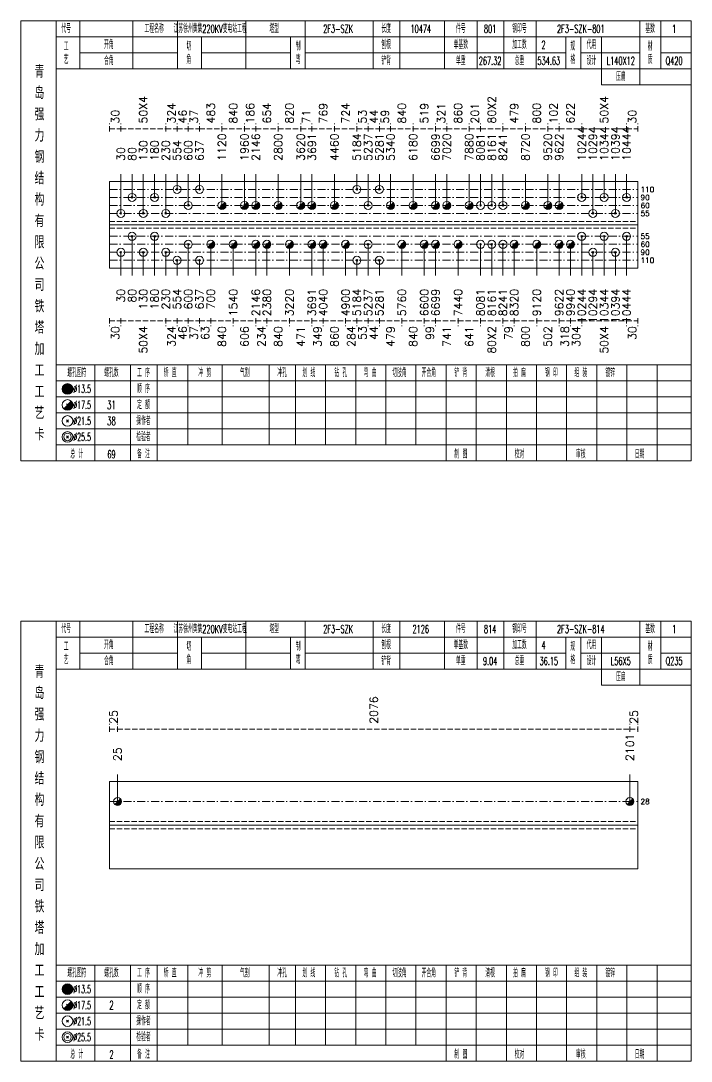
# Model space of a CAD drawing. Extents: x 0 to 4623, y -1159 to 4890.
# Drawn here: x 1868.4 to 2119.8, y 1350 to 1740 of the extents above; entities that cross this region are included whole.
import ezdxf
from ezdxf.enums import TextEntityAlignment as Align

# ---------------------------------------------------------------- set-up
doc = ezdxf.new("R2010")
doc.units = 0
doc.header["$MEASUREMENT"] = 0
doc.linetypes.add('一点画线', pattern=[5.2, 3, -1, 0.2, -1])
doc.linetypes.add('虚线', pattern=[2.75, 2, -0.75])
doc.layers.get('0').update_dxf_attribs({"linetype": 'CONTINUOUS', "lineweight": 25})
for name, color, linetype, lineweight in [('1', 7, 'CONTINUOUS', 25), ('4', 7, 'CONTINUOUS', 25), ('5', 7, 'CONTINUOUS', 25)]:
    doc.layers.add(name, color=color, linetype=linetype, lineweight=lineweight)
doc.styles.get("Standard").update_dxf_attribs({"font": 'simplex.shx', "width": 0.7, "height": 3, "bigfont": 'gbhzfs.shx'})

# ---------------------------------------------------------------- blocks, each defined once
blk = doc.blocks.new('孔17.5')
at = {"layer": '5', "color": 7, "linetype": 'Continuous', "lineweight": 13}
for p, q in [((-0.707, -0.707), (0.707, 0.707)), ((-0.2, 0.2), (0.2, -0.2))]:
    blk.add_line(p, q, dxfattribs=at)
blk.add_circle((0, 0), 1, dxfattribs=at)
for radius in [0.9, 0.8, 0.7, 0.6, 0.5, 0.4, 0.3, 0.2, 0.1]:
    blk.add_arc((0, 0), radius, 225, 45, dxfattribs=at)
blk = doc.blocks.new('孔21.5')
at = {"layer": '5', "color": 7, "linetype": 'Continuous', "lineweight": 13}
for p, q in [((-0.2, -0.2), (0.2, 0.2)), ((-0.2, 0.2), (0.2, -0.2))]:
    blk.add_line(p, q, dxfattribs=at)
blk.add_circle((0, 0), 1, dxfattribs=at)

msp = doc.modelspace()

# ---------------------------------------------------------------- linework, layer by layer
at = {"color": 8, "linetype": '虚线', "lineweight": 9}
for p, q in [((1901.7, 1698.5), (1901.7, 1701.5)), ((1905.915, 1698.5), (1905.915, 1701.5)), ((1905.915, 1698.5), (1905.915, 1701.5)), ((1922.774, 1698.5), (1922.774, 1701.5)), ((1922.774, 1698.5), (1922.774, 1701.5)), ((1926.989, 1698.5), (1926.989, 1701.5)), ((1926.989, 1698.5), (1926.989, 1701.5)), ((1931.204, 1698.5), (1931.204, 1701.5)), ((1931.204, 1698.5), (1931.204, 1701.5)), ((1935.419, 1698.5), (1935.419, 1701.5)), ((1935.419, 1698.5), (1935.419, 1701.5)), ((1943.849, 1698.5), (1943.849, 1701.5)), ((1943.849, 1698.5), (1943.849, 1701.5)), ((1952.279, 1698.5), (1952.279, 1701.5)), ((1952.279, 1698.5), (1952.279, 1701.5)), ((1956.494, 1698.5), (1956.494, 1701.5)), ((1956.494, 1698.5), (1956.494, 1701.5)), ((1964.923, 1698.5), (1964.923, 1701.5)), ((1964.923, 1698.5), (1964.923, 1701.5)), ((1973.353, 1698.5), (1973.353, 1701.5)), ((1973.353, 1698.5), (1973.353, 1701.5)), ((1977.568, 1698.5), (1977.568, 1701.5)), ((1977.568, 1698.5), (1977.568, 1701.5)), ((1985.998, 1698.5), (1985.998, 1701.5)), ((1985.998, 1698.5), (1985.998, 1701.5)), ((1994.428, 1698.5), (1994.428, 1701.5)), ((1994.428, 1698.5), (1994.428, 1701.5)), ((1998.643, 1698.5), (1998.643, 1701.5)), ((1998.643, 1698.5), (1998.643, 1701.5)), ((2002.857, 1698.5), (2002.857, 1701.5)), ((2002.857, 1698.5), (2002.857, 1701.5)), ((2007.072, 1698.5), (2007.072, 1701.5)), ((2007.072, 1698.5), (2007.072, 1701.5)), ((2015.502, 1698.5), (2015.502, 1701.5)), ((2015.502, 1698.5), (2015.502, 1701.5)), ((2023.932, 1698.5), (2023.932, 1701.5)), ((2023.932, 1698.5), (2023.932, 1701.5)), ((2028.147, 1698.5), (2028.147, 1701.5)), ((2028.147, 1698.5), (2028.147, 1701.5)), ((2036.577, 1698.5), (2036.577, 1701.5)), ((2036.577, 1698.5), (2036.577, 1701.5)), ((2040.791, 1698.5), (2040.791, 1701.5)), ((2040.791, 1698.5), (2040.791, 1701.5)), ((2049.221, 1698.5), (2049.221, 1701.5)), ((2049.221, 1698.5), (2049.221, 1701.5)), ((2057.651, 1698.5), (2057.651, 1701.5)), ((2057.651, 1698.5), (2057.651, 1701.5)), ((2066.081, 1698.5), (2066.081, 1701.5)), ((2066.081, 1698.5), (2066.081, 1701.5)), ((2070.296, 1698.5), (2070.296, 1701.5)), ((2070.296, 1698.5), (2070.296, 1701.5)), ((2078.726, 1698.5), (2078.726, 1701.5)), ((2078.726, 1698.5), (2078.726, 1701.5)), ((2095.585, 1698.5), (2095.585, 1701.5)), ((2095.585, 1698.5), (2095.585, 1701.5)), ((2099.8, 1698.5), (2099.8, 1701.5)), ((1901.7, 1699.5), (1905.915, 1699.5)), ((1905.915, 1699.5), (1922.774, 1699.5)), ((1922.774, 1699.5), (1926.989, 1699.5)), ((1926.989, 1699.5), (1931.204, 1699.5)), ((1931.204, 1699.5), (1935.419, 1699.5)), ((1935.419, 1699.5), (1943.849, 1699.5)), ((1943.849, 1699.5), (1952.279, 1699.5)), ((1952.279, 1699.5), (1956.494, 1699.5)), ((1956.494, 1699.5), (1964.923, 1699.5)), ((1964.923, 1699.5), (1973.353, 1699.5)), ((1973.353, 1699.5), (1977.568, 1699.5)), ((1977.568, 1699.5), (1985.998, 1699.5)), ((1985.998, 1699.5), (1994.428, 1699.5)), ((1994.428, 1699.5), (1998.643, 1699.5)), ((1998.643, 1699.5), (2002.857, 1699.5)), ((2002.857, 1699.5), (2007.072, 1699.5)), ((2007.072, 1699.5), (2015.502, 1699.5)), ((2015.502, 1699.5), (2023.932, 1699.5)), ((2023.932, 1699.5), (2028.147, 1699.5)), ((2028.147, 1699.5), (2036.577, 1699.5)), ((2036.577, 1699.5), (2040.791, 1699.5)), ((2040.791, 1699.5), (2049.221, 1699.5)), ((2049.221, 1699.5), (2057.651, 1699.5)), ((2057.651, 1699.5), (2066.081, 1699.5)), ((2066.081, 1699.5), (2070.296, 1699.5)), ((2070.296, 1699.5), (2078.726, 1699.5)), ((2078.726, 1699.5), (2095.585, 1699.5)), ((2095.585, 1699.5), (2099.8, 1699.5)), ((1901.7, 1628.5), (1901.7, 1625.5)), ((1901.7, 1627.5), (1905.915, 1627.5)), ((1905.915, 1628.5), (1905.915, 1625.5)), ((1905.915, 1628.5), (1905.915, 1625.5)), ((1905.915, 1627.5), (1922.774, 1627.5)), ((1922.774, 1628.5), (1922.774, 1625.5)), ((1922.774, 1628.5), (1922.774, 1625.5)), ((1922.774, 1627.5), (1926.989, 1627.5)), ((1926.989, 1628.5), (1926.989, 1625.5)), ((1926.989, 1628.5), (1926.989, 1625.5)), ((1926.989, 1627.5), (1931.204, 1627.5)), ((1931.204, 1628.5), (1931.204, 1625.5)), ((1931.204, 1628.5), (1931.204, 1625.5)), ((1931.204, 1627.5), (1935.419, 1627.5)), ((1935.419, 1628.5), (1935.419, 1625.5)), ((1935.419, 1628.5), (1935.419, 1625.5)), ((1935.419, 1627.5), (1939.634, 1627.5)), ((1939.634, 1628.5), (1939.634, 1625.5)), ((1939.634, 1628.5), (1939.634, 1625.5)), ((1939.634, 1627.5), (1948.064, 1627.5)), ((1948.064, 1628.5), (1948.064, 1625.5)), ((1948.064, 1628.5), (1948.064, 1625.5)), ((1948.064, 1627.5), (1956.494, 1627.5)), ((1956.494, 1628.5), (1956.494, 1625.5)), ((1956.494, 1628.5), (1956.494, 1625.5)), ((1956.494, 1627.5), (1960.709, 1627.5)), ((1960.709, 1628.5), (1960.709, 1625.5)), ((1960.709, 1628.5), (1960.709, 1625.5)), ((1960.709, 1627.5), (1969.138, 1627.5)), ((1969.138, 1628.5), (1969.138, 1625.5)), ((1969.138, 1628.5), (1969.138, 1625.5)), ((1969.138, 1627.5), (1977.568, 1627.5)), ((1977.568, 1628.5), (1977.568, 1625.5)), ((1977.568, 1628.5), (1977.568, 1625.5)), ((1977.568, 1627.5), (1981.783, 1627.5)), ((1981.783, 1628.5), (1981.783, 1625.5)), ((1981.783, 1628.5), (1981.783, 1625.5)), ((1981.783, 1627.5), (1990.213, 1627.5)), ((1990.213, 1628.5), (1990.213, 1625.5)), ((1990.213, 1628.5), (1990.213, 1625.5)), ((1990.213, 1627.5), (1994.428, 1627.5)), ((1994.428, 1628.5), (1994.428, 1625.5)), ((1994.428, 1628.5), (1994.428, 1625.5)), ((1994.428, 1627.5), (1998.643, 1627.5)), ((1998.643, 1628.5), (1998.643, 1625.5)), ((1998.643, 1628.5), (1998.643, 1625.5)), ((1998.643, 1627.5), (2002.857, 1627.5)), ((2002.857, 1628.5), (2002.857, 1625.5)), ((2002.857, 1628.5), (2002.857, 1625.5)), ((2002.857, 1627.5), (2011.287, 1627.5)), ((2011.287, 1628.5), (2011.287, 1625.5)), ((2011.287, 1628.5), (2011.287, 1625.5)), ((2011.287, 1627.5), (2019.717, 1627.5)), ((2019.717, 1628.5), (2019.717, 1625.5)), ((2019.717, 1628.5), (2019.717, 1625.5)), ((2019.717, 1627.5), (2023.932, 1627.5)), ((2023.932, 1628.5), (2023.932, 1625.5)), ((2023.932, 1628.5), (2023.932, 1625.5)), ((2023.932, 1627.5), (2032.362, 1627.5)), ((2032.362, 1628.5), (2032.362, 1625.5)), ((2032.362, 1628.5), (2032.362, 1625.5)), ((2032.362, 1627.5), (2040.791, 1627.5)), ((2040.791, 1628.5), (2040.791, 1625.5)), ((2040.791, 1628.5), (2040.791, 1625.5)), ((2040.791, 1627.5), (2049.221, 1627.5)), ((2049.221, 1628.5), (2049.221, 1625.5)), ((2049.221, 1628.5), (2049.221, 1625.5)), ((2049.221, 1627.5), (2053.436, 1627.5)), ((2053.436, 1628.5), (2053.436, 1625.5)), ((2053.436, 1628.5), (2053.436, 1625.5)), ((2053.436, 1627.5), (2061.866, 1627.5)), ((2061.866, 1628.5), (2061.866, 1625.5)), ((2061.866, 1628.5), (2061.866, 1625.5)), ((2061.866, 1627.5), (2070.296, 1627.5)), ((2070.296, 1628.5), (2070.296, 1625.5)), ((2070.296, 1628.5), (2070.296, 1625.5)), ((2070.296, 1627.5), (2074.511, 1627.5)), ((2074.511, 1628.5), (2074.511, 1625.5)), ((2074.511, 1628.5), (2074.511, 1625.5)), ((2074.511, 1627.5), (2078.726, 1627.5)), ((2078.726, 1628.5), (2078.726, 1625.5)), ((2078.726, 1628.5), (2078.726, 1625.5)), ((2078.726, 1627.5), (2095.585, 1627.5)), ((2095.585, 1628.5), (2095.585, 1625.5)), ((2095.585, 1628.5), (2095.585, 1625.5)), ((2095.585, 1627.5), (2099.8, 1627.5)), ((2099.8, 1628.5), (2099.8, 1625.5)), ((1901.7, 1473.5), (1901.7, 1476.5)), ((1901.7, 1474.5), (1904.7, 1474.5)), ((1904.7, 1473.5), (1904.7, 1476.5)), ((1904.7, 1473.5), (1904.7, 1476.5)), ((1904.7, 1474.5), (2096.8, 1474.5)), ((2096.8, 1473.5), (2096.8, 1476.5)), ((2096.8, 1473.5), (2096.8, 1476.5)), ((2096.8, 1474.5), (2099.8, 1474.5)), ((2099.8, 1473.5), (2099.8, 1476.5))]:
    msp.add_line(p, q, dxfattribs=at)
at = {"color": 7, "linetype": 'Continuous', "lineweight": 13}
for p, q in [((1905.915, 1667.786), (1905.915, 1682.5)), ((1910.13, 1673.786), (1910.13, 1682.5)), ((1914.345, 1667.786), (1914.345, 1682.5)), ((1918.56, 1673.786), (1918.56, 1682.5)), ((1922.774, 1667.786), (1922.774, 1682.5)), ((1926.989, 1676.786), (1926.989, 1682.5)), ((1931.204, 1670.786), (1931.204, 1682.5)), ((1935.419, 1676.786), (1935.419, 1682.5)), ((1943.849, 1670.786), (1943.849, 1682.5)), ((1952.279, 1670.786), (1952.279, 1682.5)), ((1956.494, 1670.786), (1956.494, 1682.5)), ((1964.923, 1670.786), (1964.923, 1682.5)), ((1973.353, 1670.786), (1973.353, 1682.5)), ((1977.568, 1670.786), (1977.568, 1682.5)), ((1985.998, 1670.786), (1985.998, 1682.5)), ((1994.428, 1676.786), (1994.428, 1682.5)), ((1998.643, 1670.786), (1998.643, 1682.5)), ((2002.857, 1676.786), (2002.857, 1682.5)), ((2007.072, 1670.786), (2007.072, 1682.5)), ((2015.502, 1670.786), (2015.502, 1682.5)), ((2023.932, 1670.786), (2023.932, 1682.5)), ((2028.147, 1670.786), (2028.147, 1682.5)), ((2036.577, 1670.786), (2036.577, 1682.5)), ((2040.791, 1670.786), (2040.791, 1682.5)), ((2045.006, 1670.786), (2045.006, 1682.5)), ((2049.221, 1670.786), (2049.221, 1682.5)), ((2057.651, 1670.786), (2057.651, 1682.5)), ((2066.081, 1670.786), (2066.081, 1682.5)), ((2070.296, 1670.786), (2070.296, 1682.5)), ((2078.726, 1673.786), (2078.726, 1682.5)), ((2082.94, 1667.786), (2082.94, 1682.5)), ((2087.155, 1673.786), (2087.155, 1682.5)), ((2091.37, 1667.786), (2091.37, 1682.5)), ((2095.585, 1673.786), (2095.585, 1682.5)), ((1910.13, 1659.214), (1910.13, 1644.5)), ((1918.56, 1659.214), (1918.56, 1644.5)), ((2078.726, 1659.214), (2078.726, 1644.5)), ((2087.155, 1659.214), (2087.155, 1644.5)), ((2095.585, 1659.214), (2095.585, 1644.5)), ((1931.204, 1656.214), (1931.204, 1644.5)), ((1939.634, 1656.214), (1939.634, 1644.5)), ((1948.064, 1656.214), (1948.064, 1644.5)), ((1956.494, 1656.214), (1956.494, 1644.5)), ((1960.709, 1656.214), (1960.709, 1644.5)), ((1969.138, 1656.214), (1969.138, 1644.5)), ((1977.568, 1656.214), (1977.568, 1644.5)), ((1981.783, 1656.214), (1981.783, 1644.5)), ((1990.213, 1656.214), (1990.213, 1644.5)), ((1998.643, 1656.214), (1998.643, 1644.5)), ((2011.287, 1656.214), (2011.287, 1644.5)), ((2019.717, 1656.214), (2019.717, 1644.5)), ((2023.932, 1656.214), (2023.932, 1644.5)), ((2032.362, 1656.214), (2032.362, 1644.5)), ((2040.791, 1656.214), (2040.791, 1644.5)), ((2045.006, 1656.214), (2045.006, 1644.5)), ((2049.221, 1656.214), (2049.221, 1644.5)), ((2053.436, 1656.214), (2053.436, 1644.5)), ((2061.866, 1656.214), (2061.866, 1644.5)), ((2070.296, 1656.214), (2070.296, 1644.5)), ((2074.511, 1656.214), (2074.511, 1644.5)), ((1905.915, 1653.214), (1905.915, 1644.5)), ((1914.345, 1653.214), (1914.345, 1644.5)), ((1922.774, 1653.214), (1922.774, 1644.5)), ((1926.989, 1650.214), (1926.989, 1644.5)), ((1935.419, 1650.214), (1935.419, 1644.5)), ((1994.428, 1650.214), (1994.428, 1644.5)), ((2002.857, 1650.214), (2002.857, 1644.5)), ((2082.94, 1653.214), (2082.94, 1644.5)), ((2091.37, 1653.214), (2091.37, 1644.5)), ((1904.7, 1447.339), (1904.7, 1457.5)), ((2096.8, 1447.339), (2096.8, 1457.5))]:
    msp.add_line(p, q, dxfattribs=at)
at = {"color": 7, "linetype": 'Continuous', "lineweight": 18}
for p, q in [((1901.7, 1679.786), (1901.7, 1647.214)), ((1901.7, 1679.786), (2099.8, 1679.786)), ((2099.8, 1679.786), (2099.8, 1647.214)), ((1901.7, 1663.5), (2099.8, 1663.5)), ((1901.7, 1454.839), (1901.7, 1422.161)), ((1901.7, 1454.839), (2099.8, 1454.839)), ((2099.8, 1454.839), (2099.8, 1422.161)), ((1901.7, 1438.5), (2099.8, 1438.5))]:
    msp.add_line(p, q, dxfattribs=at)
at = {"color": 3, "linetype": '一点画线', "lineweight": 13}
for p, q in [((1901.7, 1676.786), (2099.8, 1676.786)), ((1901.7, 1673.786), (2099.8, 1673.786)), ((1901.7, 1670.786), (2099.8, 1670.786)), ((1901.7, 1667.786), (2099.8, 1667.786)), ((1901.7, 1659.214), (2099.8, 1659.214)), ((1901.7, 1656.214), (2099.8, 1656.214)), ((1901.7, 1653.214), (2099.8, 1653.214)), ((1901.7, 1650.214), (2099.8, 1650.214)), ((1901.7, 1447.339), (2099.8, 1447.339))]:
    msp.add_line(p, q, dxfattribs=at)
at = {"color": 1, "linetype": '虚线', "lineweight": 18}
for p, q in [((1901.7, 1664.786), (2099.8, 1664.786)), ((1901.7, 1662.214), (2099.8, 1662.214)), ((1901.7, 1439.839), (2099.8, 1439.839)), ((1901.7, 1437.161), (2099.8, 1437.161))]:
    msp.add_line(p, q, dxfattribs=at)
at = {"layer": '1', "color": 7, "linetype": 'Continuous', "lineweight": 18}
for p, q in [((1901.7, 1647.214), (2099.8, 1647.214)), ((1901.7, 1422.161), (2099.8, 1422.161))]:
    msp.add_line(p, q, dxfattribs=at)
at = {"layer": '4', "color": 1, "linetype": 'Continuous', "lineweight": 18}
for p, q in [((1881.7, 1575), (1881.7, 1740)), ((1890.6, 1722), (1890.6, 1740)), ((1910.4, 1722), (1910.4, 1740)), ((1927.2, 1722), (1927.2, 1740)), ((1952.8, 1722), (1952.8, 1740)), ((1975.1, 1722), (1975.1, 1740)), ((2000.6, 1722), (2000.6, 1740)), ((2010.6, 1722), (2010.6, 1740)), ((2027.3, 1722), (2027.3, 1740)), ((2039.5, 1722), (2039.5, 1740)), ((2049.5, 1722), (2049.5, 1740)), ((2061.7, 1722), (2061.7, 1740)), ((2100.6, 1716), (2100.6, 1740)), ((2108.4, 1722), (2108.4, 1740)), ((1881.7, 1734), (2119.8, 1734)), ((1936.2, 1722), (1936.2, 1734)), ((1969.5, 1722), (1969.5, 1734)), ((2072.8, 1722), (2072.8, 1734)), ((2078.4, 1722), (2078.4, 1734)), ((2086.2, 1716), (2086.2, 1734)), ((1890.6, 1728), (1927.2, 1728)), ((1936.2, 1728), (1969.5, 1728)), ((1975.1, 1728), (2072.8, 1728)), ((2078.4, 1728), (2100.6, 1728)), ((2108.4, 1728), (2119.8, 1728)), ((1881.7, 1722), (2119.8, 1722)), ((2086.2, 1716), (2119.8, 1716)), ((1881.7, 1611), (2119.8, 1611)), ((1896.2, 1575), (1896.2, 1611)), ((1909.5, 1575), (1909.5, 1611)), ((1919.6, 1575), (1919.6, 1611)), ((1931, 1581), (1931, 1611)), ((1943.9, 1581), (1943.9, 1611)), ((1961.5, 1581), (1961.5, 1611)), ((1971.4, 1581), (1971.4, 1611)), ((1982.7, 1581), (1982.7, 1611)), ((1994, 1581), (1994, 1611)), ((2005.3, 1581), (2005.3, 1611)), ((2016.5, 1581), (2016.5, 1611)), ((2027.9, 1581), (2027.9, 1611)), ((2039.2, 1581), (2039.2, 1611)), ((2050.5, 1581), (2050.5, 1611)), ((2061.8, 1581), (2061.8, 1611)), ((2073.1, 1581), (2073.1, 1611)), ((2084.4, 1581), (2084.4, 1611)), ((2095.7, 1581), (2095.7, 1611)), ((2107, 1581), (2107, 1611)), ((1881.7, 1605), (2119.8, 1605)), ((1881.7, 1599), (2119.8, 1599)), ((1881.7, 1593), (2119.8, 1593)), ((1881.7, 1587), (2119.8, 1587)), ((1881.7, 1581), (2119.8, 1581)), ((2027.9, 1575), (2027.9, 1581)), ((2039.2, 1575), (2039.2, 1581)), ((2050.5, 1575), (2050.5, 1581)), ((2061.8, 1575), (2061.8, 1581)), ((2073.1, 1575), (2073.1, 1581)), ((2084.4, 1575), (2084.4, 1581)), ((2095.7, 1575), (2095.7, 1581)), ((2107, 1575), (2107, 1581)), ((1881.7, 1350), (1881.7, 1515)), ((1890.6, 1497), (1890.6, 1515)), ((1910.4, 1497), (1910.4, 1515)), ((1927.2, 1497), (1927.2, 1515)), ((1952.8, 1497), (1952.8, 1515)), ((1975.1, 1497), (1975.1, 1515)), ((2000.6, 1497), (2000.6, 1515)), ((2010.6, 1497), (2010.6, 1515)), ((2027.3, 1497), (2027.3, 1515)), ((2039.5, 1497), (2039.5, 1515)), ((2049.5, 1497), (2049.5, 1515)), ((2061.7, 1497), (2061.7, 1515)), ((2100.6, 1491), (2100.6, 1515)), ((2108.4, 1497), (2108.4, 1515)), ((1881.7, 1509), (2119.8, 1509)), ((1936.2, 1497), (1936.2, 1509)), ((1969.5, 1497), (1969.5, 1509)), ((2072.8, 1497), (2072.8, 1509)), ((2078.4, 1497), (2078.4, 1509)), ((2086.2, 1491), (2086.2, 1509)), ((1890.6, 1503), (1927.2, 1503)), ((1936.2, 1503), (1969.5, 1503)), ((1975.1, 1503), (2072.8, 1503)), ((2078.4, 1503), (2100.6, 1503)), ((2108.4, 1503), (2119.8, 1503)), ((1881.7, 1497), (2119.8, 1497)), ((2086.2, 1491), (2119.8, 1491)), ((1881.7, 1386), (2119.8, 1386)), ((1896.2, 1350), (1896.2, 1386)), ((1909.5, 1350), (1909.5, 1386)), ((1919.6, 1350), (1919.6, 1386)), ((1931, 1356), (1931, 1386)), ((1943.9, 1356), (1943.9, 1386)), ((1961.5, 1356), (1961.5, 1386)), ((1971.4, 1356), (1971.4, 1386)), ((1982.7, 1356), (1982.7, 1386)), ((1994, 1356), (1994, 1386)), ((2005.3, 1356), (2005.3, 1386)), ((2016.5, 1356), (2016.5, 1386)), ((2027.9, 1356), (2027.9, 1386)), ((2039.2, 1356), (2039.2, 1386)), ((2050.5, 1356), (2050.5, 1386)), ((2061.8, 1356), (2061.8, 1386)), ((2073.1, 1356), (2073.1, 1386)), ((2084.4, 1356), (2084.4, 1386)), ((2095.7, 1356), (2095.7, 1386)), ((2107, 1356), (2107, 1386)), ((1881.7, 1380), (2119.8, 1380)), ((1881.7, 1374), (2119.8, 1374)), ((1881.7, 1368), (2119.8, 1368)), ((1881.7, 1362), (2119.8, 1362)), ((1881.7, 1356), (2119.8, 1356)), ((2027.9, 1350), (2027.9, 1356)), ((2039.2, 1350), (2039.2, 1356)), ((2050.5, 1350), (2050.5, 1356)), ((2061.8, 1350), (2061.8, 1356)), ((2073.1, 1350), (2073.1, 1356)), ((2084.4, 1350), (2084.4, 1356)), ((2095.7, 1350), (2095.7, 1356)), ((2107, 1350), (2107, 1356))]:
    msp.add_line(p, q, dxfattribs=at)
at = {"layer": '4', "color": 7, "linetype": 'Continuous', "lineweight": 13}
for p, q in [((1885.7, 1601.8), (1886.1, 1602.2)), ((1886.1, 1601.8), (1885.7, 1602.2)), ((1884.486, 1594.586), (1887.314, 1597.414)), ((1885.5, 1596.4), (1886.3, 1595.6)), ((1885.5, 1589.6), (1886.3, 1590.4)), ((1885.5, 1590.4), (1886.3, 1589.6)), ((1885.5, 1583.6), (1886.3, 1584.4)), ((1885.5, 1584.4), (1886.3, 1583.6)), ((1885.7, 1376.8), (1886.1, 1377.2)), ((1886.1, 1376.8), (1885.7, 1377.2)), ((1884.486, 1369.586), (1887.314, 1372.414)), ((1885.5, 1371.4), (1886.3, 1370.6)), ((1885.5, 1364.6), (1886.3, 1365.4)), ((1885.5, 1365.4), (1886.3, 1364.6)), ((1885.5, 1358.6), (1886.3, 1359.4)), ((1885.5, 1359.4), (1886.3, 1358.6))]:
    msp.add_line(p, q, dxfattribs=at)
at = {"layer": '4', "color": 1, "linetype": 'Continuous', "lineweight": 18}
for points in [[(1868.4, 1740), (1868.4, 1575), (2119.8, 1575), (2119.8, 1740)], [(1868.4, 1515), (1868.4, 1350), (2119.8, 1350), (2119.8, 1515)]]:
    msp.add_lwpolyline(points, close=True, dxfattribs=at)
at = {"layer": '4', "color": 7, "linetype": 'Continuous', "lineweight": 13}
for centre, radius in [((1885.9, 1602), 2), ((1885.9, 1602), 1.8), ((1885.9, 1602), 1.6), ((1885.9, 1602), 1.4), ((1885.9, 1602), 1.2), ((1885.9, 1602), 1), ((1885.9, 1602), 0.8), ((1885.9, 1602), 0.6), ((1885.9, 1602), 0.4), ((1885.9, 1602), 0.2), ((1885.9, 1596), 2), ((1885.9, 1590), 2), ((1885.9, 1584), 2), ((1885.9, 1584), 1.4), ((1885.9, 1377), 2), ((1885.9, 1377), 1.8), ((1885.9, 1377), 1.6), ((1885.9, 1377), 1.4), ((1885.9, 1377), 1.2), ((1885.9, 1377), 1), ((1885.9, 1377), 0.8), ((1885.9, 1377), 0.6), ((1885.9, 1377), 0.4), ((1885.9, 1377), 0.2), ((1885.9, 1371), 2), ((1885.9, 1365), 2), ((1885.9, 1359), 2), ((1885.9, 1359), 1.4)]:
    msp.add_circle(centre, radius, dxfattribs=at)
for centre, radius in [((1885.9, 1596), 1.8), ((1885.9, 1596), 1.6), ((1885.9, 1596), 1.4), ((1885.9, 1596), 1.2), ((1885.9, 1596), 1), ((1885.9, 1596), 0.8), ((1885.9, 1596), 0.6), ((1885.9, 1596), 0.4), ((1885.9, 1596), 0.2), ((1885.9, 1371), 1.8), ((1885.9, 1371), 1.6), ((1885.9, 1371), 1.4), ((1885.9, 1371), 1.2), ((1885.9, 1371), 1), ((1885.9, 1371), 0.8), ((1885.9, 1371), 0.6), ((1885.9, 1371), 0.4), ((1885.9, 1371), 0.2)]:
    msp.add_arc(centre, radius, 225, 45, dxfattribs=at)

# ---------------------------------------------------------------- block references
at = {"color": 7, "linetype": 'Continuous', "lineweight": 13, "xscale": 1.5, "yscale": 1.5, "zscale": 1.5}
for name, p in [('孔21.5', (1926.989, 1676.786)), ('孔21.5', (1935.419, 1676.786)), ('孔21.5', (1994.428, 1676.786)), ('孔21.5', (2002.857, 1676.786)), ('孔21.5', (1910.13, 1673.786)), ('孔21.5', (1918.56, 1673.786)), ('孔21.5', (2078.726, 1673.786)), ('孔21.5', (2087.155, 1673.786)), ('孔21.5', (2095.585, 1673.786)), ('孔21.5', (1905.915, 1667.786)), ('孔21.5', (1914.345, 1667.786)), ('孔21.5', (1922.774, 1667.786)), ('孔21.5', (1931.204, 1670.786)), ('孔17.5', (1943.849, 1670.786)), ('孔17.5', (1952.279, 1670.786)), ('孔17.5', (1956.494, 1670.786)), ('孔17.5', (1964.923, 1670.786)), ('孔17.5', (1973.353, 1670.786)), ('孔17.5', (1977.568, 1670.786)), ('孔17.5', (1985.998, 1670.786)), ('孔21.5', (1998.643, 1670.786)), ('孔17.5', (2007.072, 1670.786)), ('孔17.5', (2015.502, 1670.786)), ('孔17.5', (2023.932, 1670.786)), ('孔17.5', (2028.147, 1670.786)), ('孔17.5', (2036.577, 1670.786)), ('孔21.5', (2040.791, 1670.786)), ('孔21.5', (2045.006, 1670.786)), ('孔21.5', (2049.221, 1670.786)), ('孔17.5', (2057.651, 1670.786)), ('孔17.5', (2066.081, 1670.786)), ('孔17.5', (2070.296, 1670.786)), ('孔21.5', (2082.94, 1667.786)), ('孔21.5', (2091.37, 1667.786)), ('孔17.5', (1904.7, 1447.339)), ('孔17.5', (2096.8, 1447.339))]:
    msp.add_blockref(name, p, dxfattribs=at)
at = {"layer": '1', "color": 7, "linetype": 'Continuous', "lineweight": 13, "xscale": 1.5, "yscale": 1.5, "zscale": 1.5}
for name, p in [('孔21.5', (1910.13, 1659.214)), ('孔21.5', (1918.56, 1659.214)), ('孔21.5', (1931.204, 1656.214)), ('孔17.5', (1939.634, 1656.214)), ('孔17.5', (1948.064, 1656.214)), ('孔17.5', (1956.494, 1656.214)), ('孔17.5', (1960.709, 1656.214)), ('孔17.5', (1969.138, 1656.214)), ('孔17.5', (1977.568, 1656.214)), ('孔17.5', (1981.783, 1656.214)), ('孔17.5', (1990.213, 1656.214)), ('孔21.5', (1998.643, 1656.214)), ('孔17.5', (2011.287, 1656.214)), ('孔17.5', (2019.717, 1656.214)), ('孔17.5', (2023.932, 1656.214)), ('孔17.5', (2032.362, 1656.214)), ('孔21.5', (2040.791, 1656.214)), ('孔21.5', (2045.006, 1656.214)), ('孔21.5', (2049.221, 1656.214)), ('孔17.5', (2053.436, 1656.214)), ('孔17.5', (2061.866, 1656.214)), ('孔17.5', (2070.296, 1656.214)), ('孔17.5', (2074.511, 1656.214)), ('孔21.5', (2078.726, 1659.214)), ('孔21.5', (2087.155, 1659.214)), ('孔21.5', (2095.585, 1659.214)), ('孔21.5', (1905.915, 1653.214)), ('孔21.5', (1914.345, 1653.214)), ('孔21.5', (1922.774, 1653.214)), ('孔21.5', (2082.94, 1653.214)), ('孔21.5', (2091.37, 1653.214)), ('孔21.5', (1926.989, 1650.214)), ('孔21.5', (1935.419, 1650.214)), ('孔21.5', (1994.428, 1650.214)), ('孔21.5', (2002.857, 1650.214))]:
    msp.add_blockref(name, p, dxfattribs=at)

# ---------------------------------------------------------------- texts
at = {"color": 8, "linetype": 'Continuous', "lineweight": 9}
for s, p in [('50X4', (1914.345, 1701.5)), ('324', (1924.882, 1701.5)), ('483', (1939.634, 1701.5)), ('840', (1948.064, 1701.5)), ('186', (1954.386, 1701.5)), ('654', (1960.709, 1701.5)), ('820', (1969.138, 1701.5)), ('769', (1981.783, 1701.5)), ('724', (1990.213, 1701.5)), ('840', (2011.287, 1701.5)), ('519', (2019.717, 1701.5)), ('860', (2032.362, 1701.5)), ('80X2', (2045.006, 1701.5)), ('479', (2053.436, 1701.5)), ('800', (2061.866, 1701.5)), ('102', (2068.188, 1701.5)), ('622', (2074.511, 1701.5)), ('50X4', (2087.155, 1701.5)), ('30', (1903.807, 1701.5)), ('46', (1929.097, 1701.5)), ('37', (1933.312, 1701.5)), ('71', (1975.461, 1701.5)), ('53', (1996.535, 1701.5)), ('44', (2000.75, 1701.5)), ('59', (2004.965, 1701.5)), ('321', (2026.039, 1701.5)), ('201', (2038.684, 1701.5)), ('30', (2097.693, 1701.5)), ('2076', (2000.75, 1476.5)), ('25', (1903.2, 1476.5)), ('25', (2098.3, 1476.5))]:
    msp.add_text(s, height=3, rotation=90, dxfattribs=at).set_placement(p, align=Align.MIDDLE_LEFT)
at = {"color": 7, "linetype": 'Continuous', "lineweight": 13}
for s, p in [('1120', (1943.849, 1687.5)), ('1960', (1952.279, 1687.5)), ('2146', (1956.494, 1687.5)), ('2800', (1964.923, 1687.5)), ('3620', (1973.353, 1687.5)), ('3691', (1977.568, 1687.5)), ('4460', (1985.998, 1687.5)), ('5184', (1994.428, 1687.5)), ('5237', (1998.643, 1687.5)), ('5281', (2002.857, 1687.5)), ('5340', (2007.072, 1687.5)), ('6180', (2015.502, 1687.5)), ('6699', (2023.932, 1687.5)), ('7020', (2028.147, 1687.5)), ('7880', (2036.577, 1687.5)), ('8081', (2040.791, 1687.5)), ('8161', (2045.006, 1687.5)), ('8241', (2049.221, 1687.5)), ('8720', (2057.651, 1687.5)), ('9520', (2066.081, 1687.5)), ('9622', (2070.296, 1687.5)), ('10244', (2078.726, 1687.5)), ('10294', (2082.94, 1687.5)), ('10344', (2087.155, 1687.5)), ('10394', (2091.37, 1687.5)), ('10444', (2095.585, 1687.5)), ('130', (1914.345, 1687.5)), ('180', (1918.56, 1687.5)), ('230', (1922.774, 1687.5)), ('554', (1926.989, 1687.5)), ('600', (1931.204, 1687.5)), ('637', (1935.419, 1687.5)), ('30', (1905.915, 1687.5)), ('80', (1910.13, 1687.5)), ('2101', (2096.8, 1462.5)), ('25', (1904.7, 1462.5))]:
    msp.add_text(s, height=3, rotation=90, dxfattribs=at).set_placement(p, align=Align.MIDDLE_LEFT)
for s, p in [('110', (2100.8, 1676.786)), ('90', (2100.8, 1673.786)), ('60', (2100.8, 1670.786)), ('55', (2100.8, 1667.786)), ('55', (2100.8, 1659.214)), ('90', (2100.8, 1653.214)), ('60', (2100.8, 1656.214)), ('110', (2100.8, 1650.214)), ('28', (2100.8, 1447.339))]:
    msp.add_text(s, height=2, dxfattribs=at).set_placement(p, align=Align.MIDDLE_LEFT)
at = {"color": 8, "linetype": 'Continuous', "lineweight": 9}
for s, p in [('30', (1903.807, 1625.5)), ('50X4', (1914.345, 1625.5)), ('324', (1924.882, 1625.5)), ('46', (1929.097, 1625.5)), ('37', (1933.312, 1625.5)), ('63', (1937.527, 1625.5)), ('840', (1943.849, 1625.5)), ('606', (1952.279, 1625.5)), ('234', (1958.601, 1625.5)), ('840', (1964.923, 1625.5)), ('471', (1973.353, 1625.5)), ('349', (1979.676, 1625.5)), ('860', (1985.998, 1625.5)), ('284', (1992.32, 1625.5)), ('53', (1996.535, 1625.5)), ('44', (2000.75, 1625.5)), ('479', (2007.072, 1625.5)), ('840', (2015.502, 1625.5)), ('99', (2021.824, 1625.5)), ('741', (2028.147, 1625.5)), ('641', (2036.577, 1625.5)), ('80X2', (2045.006, 1625.5)), ('79', (2051.329, 1625.5)), ('800', (2057.651, 1625.5)), ('502', (2066.081, 1625.5)), ('318', (2072.403, 1625.5)), ('304', (2076.618, 1625.5)), ('50X4', (2087.155, 1625.5)), ('30', (2097.693, 1625.5))]:
    msp.add_text(s, height=3, rotation=90, dxfattribs=at).set_placement(p, align=Align.MIDDLE_RIGHT)
at = {"layer": '1', "color": 7, "linetype": 'Continuous', "lineweight": 13}
for s, p in [('30', (1905.915, 1639.5)), ('80', (1910.13, 1639.5)), ('130', (1914.345, 1639.5)), ('180', (1918.56, 1639.5)), ('230', (1922.774, 1639.5)), ('554', (1926.989, 1639.5)), ('600', (1931.204, 1639.5)), ('637', (1935.419, 1639.5)), ('700', (1939.634, 1639.5)), ('1540', (1948.064, 1639.5)), ('2146', (1956.494, 1639.5)), ('2380', (1960.709, 1639.5)), ('3220', (1969.138, 1639.5)), ('3691', (1977.568, 1639.5)), ('4040', (1981.783, 1639.5)), ('4900', (1990.213, 1639.5)), ('5184', (1994.428, 1639.5)), ('5237', (1998.643, 1639.5)), ('5281', (2002.857, 1639.5)), ('5760', (2011.287, 1639.5)), ('6600', (2019.717, 1639.5)), ('6699', (2023.932, 1639.5)), ('7440', (2032.362, 1639.5)), ('8081', (2040.791, 1639.5)), ('8161', (2045.006, 1639.5)), ('8241', (2049.221, 1639.5)), ('8320', (2053.436, 1639.5)), ('9120', (2061.866, 1639.5)), ('9622', (2070.296, 1639.5)), ('9940', (2074.511, 1639.5)), ('10244', (2078.726, 1639.5)), ('10294', (2082.94, 1639.5)), ('10344', (2087.155, 1639.5)), ('10394', (2091.37, 1639.5)), ('10444', (2095.585, 1639.5))]:
    msp.add_text(s, height=3, rotation=90, dxfattribs=at).set_placement(p, align=Align.MIDDLE_RIGHT)
at = {"layer": '4', "color": 1, "linetype": 'Continuous', "lineweight": 13}
for s, height, width, p in [('代号', 3, 0.6, (1885.4, 1737)), ('工程名称', 3, 0.6, (1918.4, 1737)), ('江苏徐州黄集220KV变电站工程', 3, 0.6, (1939.4, 1737)), ('塔型', 3, 0.6, (1963.4, 1737)), ('2F3-SZK', 3, 0.6, (1987.4, 1737)), ('长度', 3, 0.6, (2005.4, 1737)), ('10474', 3, 0.6, (2018.4, 1737)), ('件号', 3, 0.6, (2033.4, 1737)), ('801', 3, 0.6, (2044.4, 1737)), ('钢印号', 3, 0.6, (2055.4, 1737)), ('2F3-SZK-801', 3, 0.6, (2078.4, 1737)), ('基数', 3, 0.6, (2104.4, 1737)), ('1', 3, 0.6, (2113.4, 1737)), ('工', 3, 0.6, (1885.4, 1730.4)), ('开角', 3, 0.6, (1901.4, 1731)), ('切', 3, 0.6, (1931.4, 1730.4)), ('制', 3, 0.6, (1972.4, 1730.4)), ('刨根', 3, 0.6, (2005.4, 1731)), ('单基数', 3, 0.6, (2033.4, 1731)), ('加工数', 3, 0.6, (2055.4, 1731)), ('2', 3, 0.6, (2064.4, 1731)), ('规', 3, 0.6, (2075.4, 1730.4)), ('代用', 3, 0.6, (2082.4, 1731)), ('材', 3, 0.6, (2104.4, 1730.4)), ('艺', 3, 0.6, (1885.4, 1725.4)), ('合角', 3, 0.6, (1901.4, 1725)), ('角', 3, 0.6, (1931.4, 1725.4)), ('弯', 3, 0.6, (1972.4, 1725.4)), ('铲背', 3, 0.6, (2005.4, 1725)), ('单重', 3, 0.6, (2033.4, 1725)), ('267.32', 3, 0.6, (2044.4, 1725)), ('总重', 3, 0.6, (2055.4, 1725)), ('534.63', 3, 0.6, (2066.4, 1725)), ('格', 3, 0.6, (2075.4, 1725.4)), ('设计', 3, 0.6, (2082.4, 1725)), ('L140X12', 3, 0.6, (2093.4, 1725)), ('质', 3, 0.6, (2104.4, 1725.4)), ('Q420', 3, 0.6, (2113.4, 1725)), ('青', 4.6, 0.8, (1875.4, 1721)), ('压扁', 3, 0.6, (2093.4, 1719)), ('岛', 4.6, 0.8, (1875.4, 1713)), ('强', 4.6, 0.8, (1875.4, 1705)), ('力', 4.6, 0.8, (1875.4, 1697)), ('钢', 4.6, 0.8, (1875.4, 1689)), ('结', 4.6, 0.8, (1875.4, 1681)), ('构', 4.6, 0.8, (1875.4, 1673)), ('有', 4.6, 0.8, (1875.4, 1665)), ('限', 4.6, 0.8, (1875.4, 1657)), ('公', 4.6, 0.8, (1875.4, 1649)), ('司', 4.6, 0.8, (1875.4, 1641)), ('铁', 4.6, 0.8, (1875.4, 1633)), ('塔', 4.6, 0.8, (1875.4, 1625)), ('加', 4.6, 0.8, (1875.4, 1617)), ('工', 4.6, 0.8, (1875.4, 1609)), ('螺孔图符', 3, 0.6, (1889.4, 1608)), ('螺孔数', 3, 0.6, (1902.4, 1608)), ('工 序', 3, 0.6, (1914.4, 1608)), ('矫 直', 3, 0.6, (1924.4, 1608)), ('冲 剪', 3, 0.6, (1937.4, 1608)), ('气割', 3, 0.6, (1952.4, 1608)), ('冲孔', 3, 0.6, (1966.4, 1608)), ('划 线', 3, 0.6, (1976.4, 1608)), ('钻 孔', 3, 0.6, (1988.4, 1608)), ('弯 曲', 3, 0.6, (1999.4, 1608)), ('切肢角', 3, 0.6, (2010.4, 1608)), ('开合角', 3, 0.6, (2021.4, 1608)), ('铲 背', 3, 0.6, (2033.4, 1608)), ('清根', 3, 0.6, (2044.4, 1608)), ('拍 扁', 3, 0.6, (2055.4, 1608)), ('钢 印', 3, 0.6, (2067.4, 1608)), ('组 装', 3, 0.6, (2078.4, 1608)), ('镀锌', 3, 0.6, (2089.4, 1608)), ('工', 4.6, 0.8, (1875.4, 1601)), ('%%C13.5', 3, 0.5, (1891.4, 1602)), ('顺 序', 3, 0.6, (1914.4, 1602)), ('艺', 4.6, 0.8, (1875.4, 1593)), ('%%C17.5', 3, 0.5, (1891.4, 1596)), ('31', 3.2, 0.6, (1902.4, 1596)), ('定 额', 3, 0.6, (1914.4, 1596)), ('%%C21.5', 3, 0.5, (1891.4, 1590)), ('38', 3.2, 0.6, (1902.4, 1590)), ('操作者', 3, 0.6, (1914.4, 1590)), ('卡', 4.6, 0.8, (1875.4, 1585)), ('%%C25.5', 3, 0.5, (1891.4, 1584)), ('检验者', 3, 0.6, (1914.4, 1584)), ('总 计', 3, 0.6, (1889.4, 1577.5)), ('69', 3, 0.6, (1902.4, 1577.5)), ('备 注', 3, 0.6, (1914.4, 1577.5)), ('制 图', 3, 0.6, (2033.4, 1577.5)), ('校对', 3, 0.6, (2055.4, 1577.5)), ('审核', 3, 0.6, (2078.4, 1577.5)), ('日期', 3, 0.6, (2100.4, 1577.5)), ('代号', 3, 0.6, (1885.4, 1512)), ('工程名称', 3, 0.6, (1918.4, 1512)), ('江苏徐州黄集220KV变电站工程', 3, 0.6, (1939.4, 1512)), ('塔型', 3, 0.6, (1963.4, 1512)), ('2F3-SZK', 3, 0.6, (1987.4, 1512)), ('长度', 3, 0.6, (2005.4, 1512)), ('2126', 3, 0.6, (2018.4, 1512)), ('件号', 3, 0.6, (2033.4, 1512)), ('814', 3, 0.6, (2044.4, 1512)), ('钢印号', 3, 0.6, (2055.4, 1512)), ('2F3-SZK-814', 3, 0.6, (2078.4, 1512)), ('基数', 3, 0.6, (2104.4, 1512)), ('1', 3, 0.6, (2113.4, 1512)), ('工', 3, 0.6, (1885.4, 1505.4)), ('开角', 3, 0.6, (1901.4, 1506)), ('切', 3, 0.6, (1931.4, 1505.4)), ('制', 3, 0.6, (1972.4, 1505.4)), ('刨根', 3, 0.6, (2005.4, 1506)), ('单基数', 3, 0.6, (2033.4, 1506)), ('加工数', 3, 0.6, (2055.4, 1506)), ('4', 3, 0.6, (2064.4, 1506)), ('规', 3, 0.6, (2075.4, 1505.4)), ('代用', 3, 0.6, (2082.4, 1506)), ('材', 3, 0.6, (2104.4, 1505.4)), ('艺', 3, 0.6, (1885.4, 1500.4)), ('合角', 3, 0.6, (1901.4, 1500)), ('角', 3, 0.6, (1931.4, 1500.4)), ('弯', 3, 0.6, (1972.4, 1500.4)), ('铲背', 3, 0.6, (2005.4, 1500)), ('单重', 3, 0.6, (2033.4, 1500)), ('9.04', 3, 0.6, (2044.4, 1500)), ('总重', 3, 0.6, (2055.4, 1500)), ('36.15', 3, 0.6, (2066.4, 1500)), ('格', 3, 0.6, (2075.4, 1500.4)), ('设计', 3, 0.6, (2082.4, 1500)), ('L56X5', 3, 0.6, (2093.4, 1500)), ('质', 3, 0.6, (2104.4, 1500.4)), ('Q235', 3, 0.6, (2113.4, 1500)), ('青', 4.6, 0.8, (1875.4, 1496)), ('压扁', 3, 0.6, (2093.4, 1494)), ('岛', 4.6, 0.8, (1875.4, 1488)), ('强', 4.6, 0.8, (1875.4, 1480)), ('力', 4.6, 0.8, (1875.4, 1472)), ('钢', 4.6, 0.8, (1875.4, 1464)), ('结', 4.6, 0.8, (1875.4, 1456)), ('构', 4.6, 0.8, (1875.4, 1448)), ('有', 4.6, 0.8, (1875.4, 1440)), ('限', 4.6, 0.8, (1875.4, 1432)), ('公', 4.6, 0.8, (1875.4, 1424)), ('司', 4.6, 0.8, (1875.4, 1416)), ('铁', 4.6, 0.8, (1875.4, 1408)), ('塔', 4.6, 0.8, (1875.4, 1400)), ('加', 4.6, 0.8, (1875.4, 1392)), ('工', 4.6, 0.8, (1875.4, 1384)), ('螺孔图符', 3, 0.6, (1889.4, 1383)), ('螺孔数', 3, 0.6, (1902.4, 1383)), ('工 序', 3, 0.6, (1914.4, 1383)), ('矫 直', 3, 0.6, (1924.4, 1383)), ('冲 剪', 3, 0.6, (1937.4, 1383)), ('气割', 3, 0.6, (1952.4, 1383)), ('冲孔', 3, 0.6, (1966.4, 1383)), ('划 线', 3, 0.6, (1976.4, 1383)), ('钻 孔', 3, 0.6, (1988.4, 1383)), ('弯 曲', 3, 0.6, (1999.4, 1383)), ('切肢角', 3, 0.6, (2010.4, 1383)), ('开合角', 3, 0.6, (2021.4, 1383)), ('铲 背', 3, 0.6, (2033.4, 1383)), ('清根', 3, 0.6, (2044.4, 1383)), ('拍 扁', 3, 0.6, (2055.4, 1383)), ('钢 印', 3, 0.6, (2067.4, 1383)), ('组 装', 3, 0.6, (2078.4, 1383)), ('镀锌', 3, 0.6, (2089.4, 1383)), ('工', 4.6, 0.8, (1875.4, 1376)), ('%%C13.5', 3, 0.5, (1891.4, 1377)), ('顺 序', 3, 0.6, (1914.4, 1377)), ('定 额', 3, 0.6, (1914.4, 1371)), ('艺', 4.6, 0.8, (1875.4, 1368)), ('%%C17.5', 3, 0.5, (1891.4, 1371)), ('2', 3.2, 0.6, (1902.4, 1371)), ('%%C21.5', 3, 0.5, (1891.4, 1365)), ('操作者', 3, 0.6, (1914.4, 1365)), ('卡', 4.6, 0.8, (1875.4, 1360)), ('%%C25.5', 3, 0.5, (1891.4, 1359)), ('检验者', 3, 0.6, (1914.4, 1359)), ('总 计', 3, 0.6, (1889.4, 1352.5)), ('2', 3, 0.6, (1902.4, 1352.5)), ('备 注', 3, 0.6, (1914.4, 1352.5)), ('制 图', 3, 0.6, (2033.4, 1352.5)), ('校对', 3, 0.6, (2055.4, 1352.5)), ('审核', 3, 0.6, (2078.4, 1352.5)), ('日期', 3, 0.6, (2100.4, 1352.5))]:
    msp.add_text(s, height=height, dxfattribs=dict(at, width=width)).set_placement(p, align=Align.MIDDLE_CENTER)

doc.saveas('drawing.dxf')
